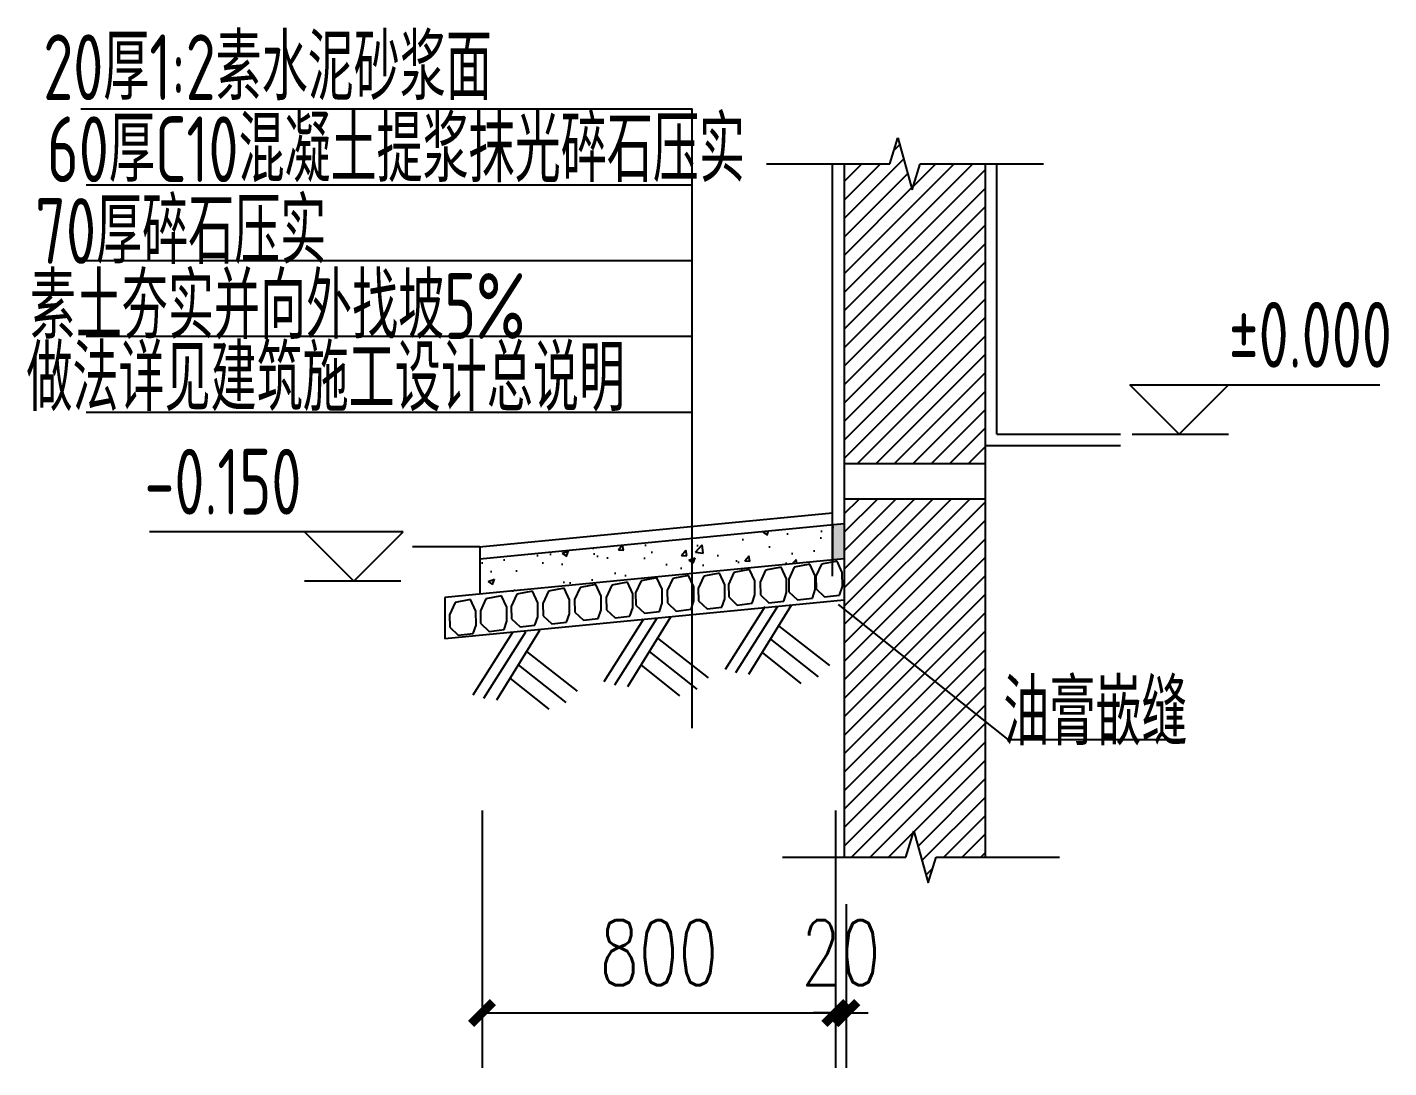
# Model space of a CAD drawing. Extents: x 180850 to 1399066, y 48356 to 327880.
# Drawn here: x 389946 to 402366, y 273423 to 282916 of the extents above; entities that cross this region are included whole.
import ezdxf
from ezdxf.enums import TextEntityAlignment as Align

# ---------------------------------------------------------------- set-up
doc = ezdxf.new("R2010")
doc.units = 0
doc.header["$LTSCALE"] = 1000
doc.layers.add('AXIS', color=3, linetype='Continuous')
doc.layers.add('TEXT', color=7, linetype='Continuous')
doc.styles.add('_TCH_DIM_T3', font='SIMPLEX', dxfattribs={"width": 0.705882, "bigfont": 'GBCBIG'})
doc.styles.add('TSSD_Norm', font='tssdeng.shx', dxfattribs={"bigfont": 'hztxt.shx'})
doc.dimstyles.new('TCH-200-1', dxfattribs={"dimtxt": 595, "dimasz": 200, "dimexe": 500, "dimexo": 600, "dimgap": 252.5, "dimtad": 1, "dimdec": 0, "dimzin": 0, "dimdsep": 46, "dimtxsty": '_TCH_DIM_T3', "dimblk": 'ARCHTICK', "dimcen": 0.09, "dimclrd": 3, "dimclre": 3, "dimclrt": 7, "dimazin": 2, "dimtfac": 1, "dimtdec": 0, "dimtix": 1, "dimtmove": 2, "dimatfit": 3, "dimfxl": 1, "dimtolj": 1, "dimtzin": 0, "dimarcsym": 0})

# ---------------------------------------------------------------- blocks, each defined once
blk = doc.blocks.new('_ArchTick')
at = {"color": 0, "linetype": 'ByBlock', "const_width": 0.4}
blk.add_lwpolyline([(-0.5, -0.5), (0.5, 0.5)], dxfattribs=at)
blk = doc.blocks.new('*D383')
at = {"color": 3, "linetype": 'ByBlock', "lineweight": -2, "transparency": 16777216}
for p, q in [((394095, 275770), (394095, 273423)), ((397318, 275770), (397318, 273423)), ((394095, 273923), (397318, 273923))]:
    blk.add_line(p, q, dxfattribs=at)
at = {"layer": 'Defpoints', "color": 0, "linetype": 'ByBlock', "transparency": 16777216}
for p in [(394095, 276370), (397318, 276370), (397318, 273923)]:
    blk.add_point(p, dxfattribs=at)
at = {"color": 3, "linetype": 'ByBlock', "lineweight": -2, "transparency": 16777216, "xscale": 200, "yscale": 200, "zscale": 200, "rotation": 180}
blk.add_blockref('_ArchTick', (394095, 273923), dxfattribs=at)
at = {"color": 3, "linetype": 'ByBlock', "lineweight": -2, "transparency": 16777216, "xscale": 200, "yscale": 200, "zscale": 200}
blk.add_blockref('_ArchTick', (397318, 273923), dxfattribs=at)
at = {"color": 7, "linetype": 'ByBlock', "transparency": 16777216, "insert": (395707, 274473), "char_height": 595, "attachment_point": 5, "style": '_TCH_DIM_T3'}
blk.add_mtext('\\A1;800', dxfattribs=at)
blk = doc.blocks.new('*D386')
at = {"layer": 'AXIS', "color": 3, "lineweight": -2, "transparency": 16777216}
for p, q in [((397318, 274916), (397318, 273423)), ((397417, 274916), (397417, 273423)), ((397318, 273923), (397118, 273923)), ((397417, 273923), (397318, 273923)), ((397417, 273923), (397617, 273923))]:
    blk.add_line(p, q, dxfattribs=at)
at = {"layer": 'Defpoints', "color": 0, "transparency": 16777216}
for p in [(397318, 275516), (397417, 275516), (397318, 273923)]:
    blk.add_point(p, dxfattribs=at)
at = {"layer": 'AXIS', "color": 3, "lineweight": -2, "transparency": 16777216, "xscale": 200, "yscale": 200, "zscale": 200}
blk.add_blockref('_ArchTick', (397318, 273923), dxfattribs=at)
at = {"layer": 'AXIS', "color": 3, "lineweight": -2, "transparency": 16777216, "xscale": 200, "yscale": 200, "zscale": 200, "rotation": 180}
blk.add_blockref('_ArchTick', (397417, 273923), dxfattribs=at)
at = {"layer": 'AXIS', "color": 7, "transparency": 16777216, "insert": (397368, 274473), "char_height": 595, "attachment_point": 5, "style": '_TCH_DIM_T3'}
blk.add_mtext('\\A1;20', dxfattribs=at)

msp = doc.modelspace()

# ---------------------------------------------------------------- hatches: boundary and pattern name
h = msp.add_hatch()
h.set_pattern_fill('ANSI31', color=251, scale=75, style=0)
h.set_pattern_definition([(45, (57448.66, -297541.35), (-84.189901, 84.189901), [])])
h.paths.add_polyline_path([(398684.02, 281669.89), (398092.98, 281669.89), (398017.96, 281434.12), (397889.37, 281905.65), (397814.35, 281669.89), (397398.04, 281669.89), (397398.04, 278933.61), (398684.02, 278933.61)])
h.paths.add_polyline_path([(398684.02, 278612.12), (397398.04, 278612.12), (397398.04, 277606.37), (398684.02, 276581.54)])
h.paths.add_polyline_path([(397398.04, 277606.37), (397398.04, 275345.16), (397960.05, 275345.16), (398035.07, 275580.92), (398163.67, 275109.4), (398238.68, 275345.16), (398684.02, 275345.16), (398684.02, 276581.54)])
at = {"linetype": 'ByBlock'}
h = msp.add_hatch(dxfattribs=at)
h.set_pattern_fill('AR-CONC', color=256, scale=44.651866, style=0)
h.set_pattern_definition([(50, (508881.7, 1335295.4), (576.4861, -50.436), [60.28002, -663.0802]), (355, (508881.7, 1335295.4), (-111.5191, 604.5621), [48.224, -530.46417]), (100.4514, (508929.73, 1335291.2), (464.96742, 554.12572), [51.23013, -563.53147]), (46.1842, (508881.7, 1335456.14), (857.7775, -133.0332), [90.42, -994.6203]), (96.6356, (508953.2, 1335445.06), (751.2198, 782.93126), [76.8452, -845.2971]), (351.1842, (508881.7, 1335456.1), (751.2192, 782.93184), [72.336, -795.69626]), (21, (508962.06, 1335415.96), (479.75425, -323.59833), [60.28002, -663.0802]), (326, (508962.06, 1335415.96), (195.5607, 582.82745), [48.224, -530.46417]), (71.4514, (509002.04, 1335389), (675.31515, 259.2286), [51.23013, -563.53147]), (37.5, (508881.69, 1335295.4), (9.773284, 267.557974), [0, -524.0343, 0, -538.50151, 0, -532.47351]), (7.5, (508881.7, 1335295.4), (211.437825, 317.00194), [0, -307.02623, 0, -511.9783, 0, -202.94273]), (327.5, (508702.46, 1335295.4), (429.051025, -18.12811), [0, -200.9334, 0, -626.9122, 0, -831.86427]), (317.5, (508622.1, 1335295.4), (468.72632, 80.45774), [0, -261.21342, 0, -416.334, 0, -590.74419])])
edge = h.paths.add_edge_path()
edge.add_line((394075.95, 278036.3), (394075.95, 277713.3))
edge.add_line((394075.95, 277744.14), (397398.04, 278065.63))
edge.add_line((397398.04, 278065.63), (397398.04, 278388.63))
edge.add_line((397398.04, 278388.63), (394075.95, 278067.13))
msp.add_hatch(color=256, dxfattribs=at).paths.add_polyline_path([(397290.88, 278055.26), (397398.04, 278065.63), (397398.04, 278388.63), (397290.88, 278378.26)])

# ---------------------------------------------------------------- linework, layer by layer
for p, q in [((397814.35, 281669.89), (397889.37, 281905.65)), ((397889.37, 281905.65), (398017.96, 281434.12)), ((396690.34, 281669.89), (397814.35, 281669.89)), ((397290.88, 277907.23), (397290.88, 281666.94)), ((397398.04, 281666.94), (397398.04, 275345.16)), ((398017.96, 281434.12), (398092.98, 281669.89)), ((398092.98, 281669.89), (399217, 281669.89)), ((398684.02, 281666.94), (398684.02, 275345.16)), ((398791.18, 279203.08), (398791.18, 281666.94)), ((398684.02, 278933.61), (397398.04, 278933.61)), ((398684.02, 278612.12), (397398.04, 278612.12)), ((394070.77, 278174.3), (397290.88, 278485.92)), ((394075.95, 278067.13), (397398.04, 278388.63)), ((397290.88, 278378.26), (397290.88, 278055.26)), ((394075.95, 278174.3), (393461.85, 278174.3)), ((394075.95, 278174.3), (394075.95, 277744.14)), ((397398.04, 278065.63), (393754.45, 277713.02)), ((396535.57, 277970.01), (396393.15, 277942.69)), ((396583.76, 277864.61), (396535.57, 277970.01)), ((396681.99, 277963.31), (396630.92, 277852.03)), ((396824.4, 277990.62), (396681.99, 277963.31)), ((396872.59, 277885.23), (396824.4, 277990.62)), ((396943.3, 277990.79), (396892.24, 277879.52)), ((397085.72, 278018.11), (396943.3, 277990.79)), ((397133.91, 277912.71), (397085.72, 278018.11)), ((397190.87, 278018.28), (397139.81, 277907)), ((397333.29, 278045.6), (397190.87, 278018.28)), ((397381.48, 277940.2), (397333.29, 278045.6)), ((395421.52, 277853.19), (395279.11, 277825.88)), ((395469.72, 277747.8), (395421.52, 277853.19)), ((395547.3, 277867.11), (395496.24, 277755.83)), ((395689.72, 277894.42), (395547.3, 277867.11)), ((395737.91, 277789.03), (395689.72, 277894.42)), ((395836.13, 277887.72), (395785.06, 277776.44)), ((395978.55, 277915.04), (395836.13, 277887.72)), ((396026.74, 277809.64), (395978.55, 277915.04)), ((396118.08, 277908.33), (396067.01, 277797.06)), ((396260.5, 277935.65), (396118.08, 277908.33)), ((396308.69, 277830.25), (396260.5, 277935.65)), ((396393.15, 277942.69), (396342.09, 277831.41)), ((396584.4, 277737.26), (396583.76, 277864.61)), ((396630.92, 277852.03), (396633.61, 277739.04)), ((396873.23, 277757.87), (396872.59, 277885.23)), ((396892.24, 277879.52), (396894.93, 277766.53)), ((397134.55, 277785.36), (397133.91, 277912.71)), ((397139.81, 277907), (397142.5, 277794.02)), ((397382.11, 277812.85), (397381.48, 277940.2)), ((394273.09, 277729.5), (394130.67, 277702.19)), ((394321.28, 277624.11), (394273.09, 277729.5)), ((394412.62, 277743.42), (394361.56, 277632.14)), ((394555.04, 277770.73), (394412.62, 277743.42)), ((394603.23, 277665.34), (394555.04, 277770.73)), ((394701.45, 277770.9), (394650.39, 277659.63)), ((394843.87, 277798.22), (394701.45, 277770.9)), ((394892.06, 277692.82), (394843.87, 277798.22)), ((394990.28, 277805.26), (394939.21, 277693.98)), ((395132.69, 277832.58), (394990.28, 277805.26)), ((395180.89, 277727.18), (395132.69, 277832.58)), ((395181.52, 277599.83), (395180.89, 277727.18)), ((395279.11, 277825.88), (395228.04, 277714.6)), ((395228.04, 277714.6), (395230.73, 277601.61)), ((395470.35, 277620.44), (395469.72, 277747.8)), ((395496.24, 277755.83), (395498.93, 277642.84)), ((395738.55, 277661.67), (395737.91, 277789.03)), ((395785.06, 277776.44), (395787.76, 277663.46)), ((396027.37, 277682.29), (396026.74, 277809.64)), ((396067.01, 277797.06), (396069.71, 277684.07)), ((396309.32, 277702.9), (396308.69, 277830.25)), ((396342.09, 277831.41), (396344.78, 277718.43)), ((396344.78, 277718.43), (396422.63, 277645.08)), ((396558.34, 277660.74), (396584.4, 277737.26)), ((396633.61, 277739.04), (396711.46, 277665.7)), ((396847.17, 277681.36), (396873.23, 277757.87)), ((396894.93, 277766.53), (396972.78, 277693.19)), ((397108.49, 277708.84), (397134.55, 277785.36)), ((397142.5, 277794.02), (397220.35, 277720.67)), ((397220.35, 277720.67), (397356.06, 277736.33)), ((397356.06, 277736.33), (397382.11, 277812.85)), ((393754.45, 277713.02), (393754.45, 277336.19)), ((397398.04, 277688.8), (393754.45, 277336.19)), ((393848.72, 277667.83), (393797.65, 277556.55)), ((393991.13, 277695.14), (393848.72, 277667.83)), ((394039.33, 277589.75), (393991.13, 277695.14)), ((394130.67, 277702.19), (394079.61, 277590.91)), ((394079.61, 277590.91), (394082.3, 277477.92)), ((394321.92, 277496.75), (394321.28, 277624.11)), ((394361.56, 277632.14), (394364.25, 277519.15)), ((394603.87, 277537.98), (394603.23, 277665.34)), ((394650.39, 277659.63), (394653.08, 277546.64)), ((394892.69, 277565.47), (394892.06, 277692.82)), ((394939.21, 277693.98), (394941.91, 277581)), ((395155.46, 277523.31), (395181.52, 277599.83)), ((395230.73, 277601.61), (395308.58, 277528.27)), ((395444.29, 277543.93), (395470.35, 277620.44)), ((395498.93, 277642.84), (395576.78, 277569.5)), ((395712.49, 277585.16), (395738.55, 277661.67)), ((395787.76, 277663.46), (395865.61, 277590.11)), ((395865.61, 277590.11), (396001.31, 277605.77)), ((396001.31, 277605.77), (396027.37, 277682.29)), ((396069.71, 277684.07), (396147.56, 277610.73)), ((396147.56, 277610.73), (396283.26, 277626.38)), ((396283.26, 277626.38), (396309.32, 277702.9)), ((396673.34, 277627.27), (396311.29, 277055.83)), ((396791.25, 277630.99), (396408.03, 277026.07)), ((396422.63, 277645.08), (396558.34, 277660.74)), ((396918.64, 277645.69), (396527.1, 277011.21)), ((396711.46, 277665.7), (396847.17, 277681.36)), ((396972.78, 277693.19), (397108.49, 277708.84)), ((393797.65, 277556.55), (393800.35, 277443.56)), ((394039.96, 277462.4), (394039.33, 277589.75)), ((394082.3, 277477.92), (394160.15, 277404.58)), ((394295.86, 277420.24), (394321.92, 277496.75)), ((394364.25, 277519.15), (394442.1, 277445.81)), ((394577.81, 277461.47), (394603.87, 277537.98)), ((394653.08, 277546.64), (394730.93, 277473.29)), ((394730.93, 277473.29), (394866.64, 277488.95)), ((394866.64, 277488.95), (394892.69, 277565.47)), ((394941.91, 277581), (395019.75, 277507.65)), ((395019.75, 277507.65), (395155.46, 277523.31)), ((395567.73, 277515.67), (395205.67, 276944.23)), ((395685.64, 277519.4), (395302.42, 276914.48)), ((395308.58, 277528.27), (395444.29, 277543.93)), ((395813.02, 277534.1), (395421.48, 276899.62)), ((395576.78, 277569.5), (395712.49, 277585.16)), ((393800.35, 277443.56), (393878.19, 277370.22)), ((393878.19, 277370.22), (394013.9, 277385.88)), ((394372.77, 277392.92), (394010.71, 276821.48)), ((394013.9, 277385.88), (394039.96, 277462.4)), ((394490.68, 277396.65), (394107.46, 276791.73)), ((394160.15, 277404.58), (394295.86, 277420.24)), ((394618.06, 277411.34), (394226.52, 276776.87)), ((394442.1, 277445.81), (394577.81, 277461.47)), ((395695.04, 277342.91), (396158.18, 276981.4)), ((396800.66, 277454.51), (397263.8, 277093)), ((394500.08, 277220.16), (394963.23, 276858.65)), ((395620.08, 277221.44), (396054, 276877.31)), ((396725.69, 277333.03), (397159.62, 276988.9)), ((394425.12, 277098.69), (394859.04, 276754.56)), ((395544.82, 277099.49), (395897.71, 276817.82)), ((396650.44, 277211.08), (397003.33, 276929.41)), ((394349.86, 276976.74), (394702.75, 276695.07)), ((397960.05, 275345.16), (398035.07, 275580.92)), ((398035.07, 275580.92), (398163.67, 275109.4)), ((396836.04, 275345.16), (397960.05, 275345.16)), ((398163.67, 275109.4), (398238.68, 275345.16)), ((398238.68, 275345.16), (399362.7, 275345.16))]:
    msp.add_line(p, q, dxfattribs=at)
for p, q in [((399919.49, 279095.91), (398684.02, 279095.91)), ((398791.18, 279203.08), (399919.49, 279203.08))]:
    msp.add_line(p, q)
at = {"layer": 'AXIS'}
for p, q in [((390435.8, 282170.68), (396011.99, 282170.68)), ((396011.99, 276521.93), (396011.99, 282170.68)), ((390483.57, 281479.45), (396011.99, 281479.45)), ((390483.57, 280788.22), (396011.99, 280788.22)), ((390483.57, 280096.98), (396011.99, 280096.98)), ((400004.81, 279653.08), (402283.31, 279653.08)), ((400454.81, 279203.08), (400004.81, 279653.08)), ((400454.81, 279203.08), (400904.81, 279653.08)), ((390483.57, 279405.75), (396011.99, 279405.75)), ((400026.56, 279203.08), (400904.81, 279203.08)), ((393376.54, 278312.68), (391060.54, 278312.68)), ((392926.54, 277862.68), (392476.54, 278312.68)), ((392926.54, 277862.68), (393376.54, 278312.68)), ((393354.79, 277862.68), (392476.54, 277862.68)), ((397344.31, 277649.19), (398890.73, 276416.8)), ((398890.73, 276416.8), (400439.1, 276416.8))]:
    msp.add_line(p, q, dxfattribs=at)

# ---------------------------------------------------------------- texts
at = {"layer": 'TEXT', "style": 'TSSD_Norm', "width": 0.7}
for s, p in [('20厚1:2素水泥砂浆面 ', (392266.01, 282583.24)), ('60厚C10混凝土提浆抹光碎石压实', (393309.53, 281835.51)), ('70厚碎石压实', (391346.48, 281091.2)), ('素土夯实并向外找坡5%', (392229.27, 280404.31)), ('做法详见建筑施工设计总说明', (392668.55, 279744.71)), ('油膏嵌缝', (399690.63, 276698.05))]:
    msp.add_text(s, height=600, dxfattribs=at).set_placement(p, align=Align.MIDDLE)
for s, p in [('%%P0.000', (400906.3, 279810.58)), ('-0.150', (391015.54, 278470.18))]:
    msp.add_text(s, height=600, dxfattribs=at).set_placement(p)

# ---------------------------------------------------------------- dimensions: what is measured, and where the dimension line sits
at = {"linetype": 'ByBlock'}
dim = msp.add_linear_dim(base=(397318.4, 273923.19), p1=(394095.18, 276370.43), p2=(397318.4, 276370.43), text='800', dimstyle='TCH-200-1', dxfattribs=at)
dim.commit()
dim.dimension.update_dxf_attribs({"geometry": '*D383', "text_midpoint": (395706.79, 274473.19)})
at = {"layer": 'AXIS'}
dim = msp.add_linear_dim(base=(397318.4, 273923.19), p1=(397416.68, 275516.04), p2=(397318.4, 275516.04), text='20', dimstyle='TCH-200-1', dxfattribs=at)
dim.commit()
dim.dimension.update_dxf_attribs({"geometry": '*D386', "text_midpoint": (397367.54, 274473.19)})

doc.saveas('drawing.dxf')
